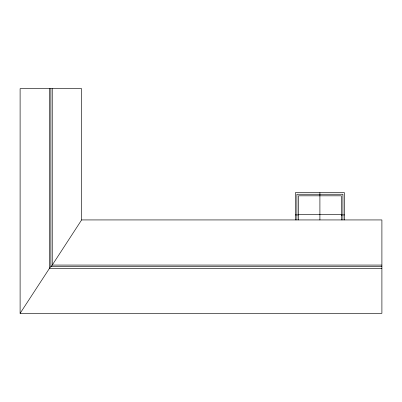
<?xml version="1.0" encoding="UTF-8"?>
<svg xmlns="http://www.w3.org/2000/svg" width="402" height="402" viewBox="0 0 402 402"><rect width="100%" height="100%" fill="white"/><g stroke="black" fill="none" stroke-linecap="round" stroke-linejoin="round"><path stroke-width="0.6" d="M319.907 219.934L319.907 192.684M341.353 219.934L341.353 195.819L298.46 195.819L298.46 219.934M342.921 219.934L342.921 194.251L296.892 194.251L296.892 219.934M344.484 219.934L344.484 192.684L295.324 192.684L295.324 219.934M20.11 313.349L49.481 268.325L52.24 265.074L81.611 219.939L81.611 88.641L20.11 88.641L20.11 313.349L381.9 313.359L381.9 219.939L81.611 219.929M298.46 214.356L341.353 214.356M295.324 214.924L298.46 214.924M344.484 214.924L341.353 214.924L341.353 215.472M381.9 265.074L52.24 265.074L52.24 88.641M381.9 266.647L50.858 266.647L50.858 88.641M381.9 268.325L49.481 268.325L49.481 88.641"/></g></svg>
